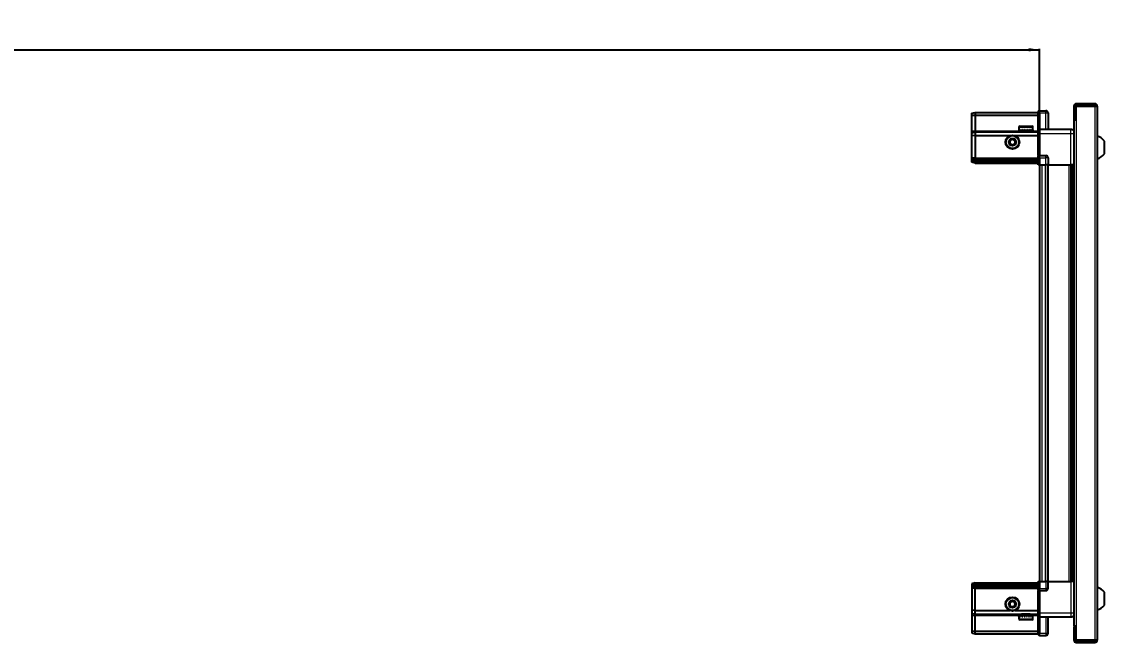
# Model space of a CAD drawing. Header units: millimetres. Extents: x 1021 to 4466, y -1487 to 1528.
# Drawn here: x 2852 to 3855, y 893 to 1468 of the extents above; entities that cross this region are included whole.
import ezdxf

# ---------------------------------------------------------------- set-up
doc = ezdxf.new("R2010")
doc.units = ezdxf.units.MM
doc.layers.add('FORMAT', color=7, linetype='Continuous')
doc.styles.add('SLDTEXTSTYLE0', font='TXT', dxfattribs={"width": 0.75})
doc.dimstyles.new('SLDDIMSTYLE0', dxfattribs={"dimtxt": 20, "dimasz": 10, "dimexe": 0, "dimexo": 0.0625, "dimgap": 5, "dimtad": 2, "dimdec": 1, "dimrnd": 1e-09, "dimzin": 12, "dimdsep": 46, "dimtxsty": 'SLDTEXTSTYLE0', "dimsah": 1, "dimcen": 0.09, "dimadec": 0, "dimazin": 3, "dimtfac": 1, "dimtofl": 0, "dimtmove": 0, "dimatfit": 3, "dimfxl": 0, "dimfrac": 2, "dimtolj": 1, "dimtzin": 12, "dimarcsym": 0})

# ---------------------------------------------------------------- blocks, each defined once
blk = doc.blocks.new('_D_4')
at = {"layer": 'FORMAT'}
for p, q in [((1695.1, 1335.7), (1695.1, 1443.2)), ((1695.1, 1442.2), (3795.1, 1442.2)), ((3795.1, 1335.7), (3795.1, 1443.2))]:
    blk.add_line(p, q, dxfattribs=at)
for points in [[(1695.1, 1442.2), (1705.1, 1440.6), (1705.1, 1443.7)], [(3795.1, 1442.2), (3785.1, 1443.7), (3785.1, 1440.6)]]:
    blk.add_solid(points, dxfattribs=at)
at = {"layer": 'FORMAT', "insert": (2715.6, 1467.9), "char_height": 20, "attachment_point": 1, "style": 'SLDTEXTSTYLE0'}
blk.add_mtext('2100', dxfattribs=at)

msp = doc.modelspace()

# ---------------------------------------------------------------- linework, layer by layer
at = {"color": 7, "linetype": 'Continuous', "lineweight": 25}
for p, q in [((3732.48, 1383.36), (3735.48, 1384.16)), ((3735.48, 1384.16), (3735.48, 1381.66)), ((3735.48, 1384.16), (3793.78, 1384.16)), ((3794.65, 1385.66), (3793.78, 1385.16)), ((3794.65, 1385.66), (3793.78, 1385.16)), ((3793.78, 1385.16), (3793.78, 1383.66)), ((3793.78, 1368.86), (3793.78, 1383.66)), ((3794.98, 1385.66), (3794.65, 1385.66)), ((3794.98, 1385.66), (3794.65, 1385.66)), ((3794.98, 1385.66), (3794.98, 1385.66)), ((3794.98, 1383.66), (3794.98, 1385.66)), ((3794.98, 1385.66), (3800.98, 1385.66)), ((3794.98, 1383.66), (3794.98, 1368.86)), ((3802.98, 1383.66), (3802.98, 1368.66)), ((3826.98, 1390.06), (3826.98, 1377.66)), ((3828.48, 1390.06), (3828.48, 1377.66)), ((3828.98, 1377.16), (3828.98, 1390.06)), ((3828.98, 1390.06), (3846.38, 1390.06)), ((3846.38, 1392.16), (3829.08, 1392.16)), ((3846.38, 1390.66), (3829.08, 1390.66)), ((3846.38, 1390.66), (3846.38, 1392.16)), ((3846.38, 1390.06), (3848.48, 1390.06)), ((3848.48, 1390.06), (3848.48, 895.26)), ((3732.48, 1381.51), (3732.48, 1383.36)), ((3732.48, 1381.51), (3735.48, 1381.66)), ((3732.48, 1367.16), (3732.48, 1381.51)), ((3735.48, 1381.66), (3735.48, 1367.16)), ((3735.48, 1381.66), (3793.78, 1381.66)), ((3826.88, 1377.16), (3826.88, 908.16)), ((3826.88, 1377.16), (3828.98, 1377.16)), ((3826.98, 1377.66), (3828.48, 1377.66)), ((3732.48, 1365.36), (3732.48, 1367.16)), ((3732.48, 1365.36), (3735.48, 1366.16)), ((3732.48, 1362.33), (3732.48, 1365.36)), ((3735.48, 1367.16), (3735.48, 1366.16)), ((3735.48, 1366.16), (3735.48, 1362.66)), ((3735.48, 1366.16), (3793.78, 1366.16)), ((3775.98, 1370.56), (3775.98, 1367.66)), ((3775.98, 1367.66), (3776.02, 1367.66)), ((3776.14, 1368.16), (3776.02, 1368.16)), ((3776.02, 1368.16), (3776.02, 1367.66)), ((3776.02, 1367.66), (3776.14, 1367.66)), ((3776.14, 1368.16), (3776.14, 1367.66)), ((3776.14, 1367.66), (3776.55, 1367.66)), ((3776.89, 1368.16), (3776.55, 1368.16)), ((3776.55, 1368.16), (3776.55, 1367.66)), ((3776.55, 1367.66), (3776.89, 1367.66)), ((3776.78, 1371.36), (3788.18, 1371.36)), ((3776.89, 1368.16), (3776.89, 1367.66)), ((3776.89, 1367.66), (3777.66, 1367.66)), ((3778.19, 1368.16), (3777.66, 1368.16)), ((3777.66, 1368.16), (3777.66, 1367.66)), ((3777.66, 1367.66), (3778.19, 1367.66)), ((3778.08, 1367.66), (3778.08, 1367.56)), ((3778.08, 1367.56), (3786.88, 1367.56)), ((3778.19, 1368.16), (3778.19, 1367.66)), ((3778.19, 1367.66), (3779.25, 1367.66)), ((3778.48, 1367.16), (3779.17, 1366.68)), ((3778.48, 1367.16), (3786.48, 1367.16)), ((3779.17, 1366.68), (3778.48, 1366.2)), ((3778.48, 1366.2), (3778.48, 1366.16)), ((3778.48, 1366.2), (3786.48, 1366.2)), ((3779.17, 1366.68), (3785.79, 1366.68)), ((3779.91, 1368.16), (3779.25, 1368.16)), ((3779.25, 1368.16), (3779.25, 1367.66)), ((3779.25, 1367.66), (3779.91, 1367.66)), ((3779.91, 1368.16), (3779.91, 1367.66)), ((3779.91, 1367.66), (3781.15, 1367.66)), ((3781.88, 1368.16), (3781.15, 1368.16)), ((3781.15, 1368.16), (3781.15, 1367.66)), ((3781.15, 1367.66), (3781.58, 1367.66)), ((3781.58, 1368.16), (3781.58, 1367.66)), ((3781.88, 1368.16), (3781.88, 1367.66)), ((3781.88, 1367.66), (3783.18, 1367.66)), ((3783.9, 1368.16), (3783.18, 1368.16)), ((3783.18, 1368.16), (3783.18, 1367.66)), ((3783.45, 1368.16), (3783.45, 1367.66)), ((3783.45, 1367.66), (3783.9, 1367.66)), ((3783.9, 1368.16), (3783.9, 1367.66)), ((3783.9, 1367.66), (3785.14, 1367.66)), ((3785.8, 1368.16), (3785.14, 1368.16)), ((3785.14, 1368.16), (3785.14, 1367.66)), ((3785.14, 1367.66), (3785.8, 1367.66)), ((3785.79, 1366.68), (3786.48, 1367.16)), ((3786.48, 1366.2), (3785.79, 1366.68)), ((3785.8, 1368.16), (3785.8, 1367.66)), ((3785.8, 1367.66), (3786.84, 1367.66)), ((3786.48, 1366.16), (3786.48, 1366.2)), ((3787.36, 1368.16), (3786.84, 1368.16)), ((3786.84, 1368.16), (3786.84, 1367.66)), ((3786.84, 1367.66), (3787.36, 1367.66)), ((3786.88, 1367.56), (3786.88, 1367.66)), ((3787.36, 1368.16), (3787.36, 1367.66)), ((3787.36, 1367.66), (3788.12, 1367.66)), ((3788.45, 1368.16), (3788.12, 1368.16)), ((3788.12, 1368.16), (3788.12, 1367.66)), ((3788.12, 1367.66), (3788.45, 1367.66)), ((3788.45, 1368.16), (3788.45, 1367.66)), ((3788.45, 1367.66), (3788.84, 1367.66)), ((3788.95, 1368.16), (3788.84, 1368.16)), ((3788.84, 1368.16), (3788.84, 1367.66)), ((3788.84, 1367.66), (3788.95, 1367.66)), ((3788.95, 1368.16), (3788.95, 1367.66)), ((3788.95, 1367.66), (3788.98, 1367.66)), ((3788.98, 1367.66), (3788.98, 1370.56)), ((3793.78, 1368.66), (3793.78, 1368.86)), ((3794.98, 1368.66), (3793.78, 1368.66)), ((3793.78, 1364.66), (3793.78, 1368.66)), ((3793.78, 1344.36), (3793.78, 1364.66)), ((3794.98, 1368.86), (3794.98, 1368.66)), ((3794.98, 1368.66), (3794.98, 1364.66)), ((3794.98, 1368.66), (3823.98, 1368.66)), ((3794.98, 1364.66), (3794.98, 1344.36)), ((3735.48, 1362.66), (3732.48, 1362.33)), ((3732.48, 1342.16), (3732.48, 1362.33)), ((3735.48, 1362.66), (3735.48, 1342.16)), ((3735.48, 1362.66), (3767.48, 1362.66)), ((3772.48, 1362.66), (3793.78, 1362.66)), ((3855.08, 1345.66), (3855.08, 1357.66)), ((3793.78, 1344.16), (3793.78, 1344.36)), ((3794.98, 1344.16), (3793.78, 1344.16)), ((3793.78, 1344.16), (3793.78, 1343.49)), ((3794.98, 1344.36), (3794.98, 1344.16)), ((3794.98, 1342.16), (3794.98, 1344.16)), ((3794.98, 1344.16), (3800.98, 1344.16)), ((3794.98, 1342.16), (3794.98, 1344.16)), ((3732.48, 1340.36), (3732.48, 1342.16)), ((3735.48, 1341.16), (3732.48, 1340.36)), ((3732.48, 1339.62), (3732.48, 1340.36)), ((3735.48, 1340.16), (3732.48, 1339.62)), ((3732.48, 1339.12), (3732.48, 1339.62)), ((3735.48, 1338.66), (3732.48, 1339.12)), ((3732.48, 1337.97), (3732.48, 1339.12)), ((3735.48, 1337.16), (3732.48, 1337.97)), ((3735.48, 1342.16), (3735.48, 1341.16)), ((3735.48, 1341.16), (3735.48, 1340.16)), ((3735.48, 1341.16), (3793.78, 1341.16)), ((3735.48, 1340.16), (3735.48, 1338.66)), ((3735.48, 1340.16), (3793.78, 1340.16)), ((3735.48, 1338.66), (3735.48, 1337.16)), ((3735.48, 1338.66), (3793.78, 1338.66)), ((3735.48, 1337.16), (3793.78, 1337.16)), ((3793.78, 1335.66), (3793.78, 1343.49)), ((3794.65, 1335.66), (3793.78, 1335.66)), ((3794.65, 1342.16), (3794.65, 1335.66)), ((3794.98, 1335.66), (3794.65, 1335.66)), ((3794.98, 1342.16), (3794.98, 1335.66)), ((3794.98, 1335.66), (3800.98, 1335.66)), ((3795.13, 1335.66), (3795.13, 949.66)), ((3802.98, 1335.66), (3800.98, 1335.66)), ((3802.33, 1335.66), (3802.33, 949.66)), ((3802.98, 1342.16), (3802.98, 1335.66)), ((3802.98, 1335.66), (3823.98, 1335.66)), ((3825.01, 949.66), (3825.01, 1335.66)), ((3825.04, 949.66), (3825.04, 1335.66)), ((3826.83, 1335.66), (3826.83, 949.66)), ((3735.48, 948.16), (3732.48, 947.36)), ((3732.48, 947.36), (3732.48, 946.21)), ((3735.48, 946.66), (3732.48, 946.21)), ((3732.48, 946.21), (3732.48, 945.71)), ((3735.48, 945.16), (3732.48, 945.71)), ((3732.48, 945.71), (3732.48, 944.97)), ((3735.48, 944.16), (3732.48, 944.97)), ((3732.48, 944.97), (3732.48, 943.16)), ((3732.48, 943.16), (3732.48, 923)), ((3735.48, 946.66), (3735.48, 948.16)), ((3735.48, 948.16), (3793.78, 948.16)), ((3735.48, 946.66), (3793.78, 946.66)), ((3735.48, 945.16), (3735.48, 946.66)), ((3735.48, 945.16), (3793.78, 945.16)), ((3735.48, 944.16), (3735.48, 945.16)), ((3735.48, 944.16), (3793.78, 944.16)), ((3735.48, 943.16), (3735.48, 944.16)), ((3735.48, 922.66), (3735.48, 943.16)), ((3793.78, 941.84), (3793.78, 949.66)), ((3793.78, 949.66), (3794.65, 949.66)), ((3794.65, 949.66), (3794.65, 949.66)), ((3794.65, 949.66), (3794.65, 943.16)), ((3794.98, 949.66), (3794.65, 949.66)), ((3794.98, 949.66), (3794.98, 943.16)), ((3794.98, 949.66), (3794.98, 949.66)), ((3794.98, 949.66), (3800.98, 949.66)), ((3794.98, 949.66), (3794.98, 943.16)), ((3794.98, 941.16), (3794.98, 943.16)), ((3802.98, 949.66), (3800.98, 949.66)), ((3802.98, 943.16), (3802.98, 949.66)), ((3802.98, 949.66), (3823.98, 949.66)), ((3793.78, 941.84), (3793.78, 941.16)), ((3794.98, 941.16), (3793.78, 941.16)), ((3793.78, 940.96), (3793.78, 941.16)), ((3793.78, 920.66), (3793.78, 940.96)), ((3794.98, 941.16), (3794.98, 940.96)), ((3794.98, 941.16), (3800.98, 941.16)), ((3794.98, 940.96), (3794.98, 920.66)), ((3855.08, 927.66), (3855.08, 939.66)), ((3735.48, 922.66), (3732.48, 923)), ((3732.48, 923), (3732.48, 919.97)), ((3735.48, 922.66), (3767.48, 922.66)), ((3735.48, 919.16), (3735.48, 922.66)), ((3772.48, 922.66), (3793.78, 922.66)), ((3732.48, 919.97), (3735.48, 919.16)), ((3732.48, 919.97), (3732.48, 918.16)), ((3732.48, 918.16), (3732.48, 903.82)), ((3735.48, 919.16), (3793.78, 919.16)), ((3735.48, 918.16), (3735.48, 919.16)), ((3735.48, 903.66), (3735.48, 918.16)), ((3775.98, 917.66), (3775.98, 914.76)), ((3776, 917.66), (3775.98, 917.66)), ((3776, 917.16), (3776, 917.66)), ((3776.1, 917.66), (3776, 917.66)), ((3776, 917.16), (3776.1, 917.16)), ((3776.1, 917.16), (3776.1, 917.66)), ((3776.47, 917.66), (3776.1, 917.66)), ((3776.47, 917.16), (3776.47, 917.66)), ((3776.79, 917.66), (3776.47, 917.66)), ((3776.47, 917.16), (3776.79, 917.16)), ((3788.18, 913.96), (3776.78, 913.96)), ((3776.79, 917.16), (3776.79, 917.66)), ((3777.53, 917.66), (3776.79, 917.66)), ((3777.53, 917.16), (3777.53, 917.66)), ((3778.04, 917.66), (3777.53, 917.66)), ((3777.53, 917.16), (3778.04, 917.16)), ((3778.04, 917.16), (3778.04, 917.66)), ((3779.07, 917.66), (3778.04, 917.66)), ((3778.08, 917.76), (3778.08, 917.66)), ((3786.88, 917.76), (3778.08, 917.76)), ((3778.48, 919.16), (3778.48, 919.13)), ((3778.48, 919.13), (3779.17, 918.65)), ((3786.48, 919.13), (3778.48, 919.13)), ((3779.17, 918.65), (3778.48, 918.16)), ((3786.48, 918.16), (3778.48, 918.16)), ((3779.07, 917.16), (3779.07, 917.66)), ((3779.72, 917.66), (3779.07, 917.66)), ((3779.07, 917.16), (3779.72, 917.16)), ((3785.79, 918.65), (3779.17, 918.65)), ((3779.72, 917.16), (3779.72, 917.66)), ((3780.95, 917.66), (3779.72, 917.66)), ((3780.95, 917.16), (3780.95, 917.66)), ((3781.44, 917.66), (3780.95, 917.66)), ((3780.95, 917.16), (3781.68, 917.16)), ((3781.44, 917.16), (3781.44, 917.66)), ((3781.68, 917.16), (3781.68, 917.66)), ((3782.98, 917.66), (3781.68, 917.66)), ((3782.98, 917.16), (3782.98, 917.66)), ((3782.98, 917.16), (3783.71, 917.16)), ((3783.31, 917.16), (3783.31, 917.66)), ((3783.71, 917.66), (3783.31, 917.66)), ((3783.71, 917.16), (3783.71, 917.66)), ((3784.95, 917.66), (3783.71, 917.66)), ((3784.95, 917.16), (3784.95, 917.66)), ((3785.62, 917.66), (3784.95, 917.66)), ((3784.95, 917.16), (3785.62, 917.16)), ((3785.62, 917.16), (3785.62, 917.66)), ((3786.69, 917.66), (3785.62, 917.66)), ((3785.79, 918.65), (3786.48, 919.13)), ((3786.48, 918.16), (3785.79, 918.65)), ((3786.48, 919.13), (3786.48, 919.16)), ((3786.69, 917.16), (3786.69, 917.66)), ((3787.23, 917.66), (3786.69, 917.66)), ((3786.69, 917.16), (3787.23, 917.16)), ((3786.88, 917.66), (3786.88, 917.76)), ((3787.23, 917.16), (3787.23, 917.66)), ((3788.02, 917.66), (3787.23, 917.66)), ((3788.02, 917.16), (3788.02, 917.66)), ((3788.37, 917.66), (3788.02, 917.66)), ((3788.02, 917.16), (3788.37, 917.16)), ((3788.37, 917.16), (3788.37, 917.66)), ((3788.8, 917.66), (3788.37, 917.66)), ((3788.8, 917.16), (3788.8, 917.66)), ((3788.93, 917.66), (3788.8, 917.66)), ((3788.8, 917.16), (3788.93, 917.16)), ((3788.93, 917.16), (3788.93, 917.66)), ((3788.98, 917.66), (3788.93, 917.66)), ((3788.98, 914.76), (3788.98, 917.66)), ((3793.78, 916.66), (3793.78, 920.66)), ((3794.98, 916.66), (3793.78, 916.66)), ((3793.78, 916.46), (3793.78, 916.66)), ((3793.78, 901.66), (3793.78, 916.46)), ((3794.98, 920.66), (3794.98, 916.66)), ((3794.98, 916.66), (3794.98, 916.46)), ((3794.98, 916.66), (3823.98, 916.66)), ((3794.98, 916.46), (3794.98, 901.66)), ((3794.98, 916.46), (3794.98, 901.66)), ((3802.98, 901.66), (3802.98, 916.66)), ((3732.48, 903.82), (3735.48, 903.66)), ((3732.48, 903.82), (3732.48, 901.97)), ((3735.48, 903.66), (3793.78, 903.66)), ((3735.48, 901.16), (3735.48, 903.66)), ((3828.98, 908.16), (3826.88, 908.16)), ((3826.98, 907.66), (3828.48, 907.66)), ((3826.98, 907.66), (3826.98, 895.26)), ((3828.48, 907.66), (3828.48, 895.26)), ((3828.98, 895.26), (3828.98, 908.16)), ((3732.48, 901.97), (3735.48, 901.16)), ((3735.48, 901.16), (3793.78, 901.16)), ((3793.78, 901.66), (3793.78, 900.16)), ((3793.78, 900.16), (3794.65, 899.66)), ((3794.98, 899.66), (3794.65, 899.66)), ((3794.98, 899.66), (3794.98, 901.66)), ((3794.98, 899.66), (3800.98, 899.66)), ((3846.38, 895.26), (3828.98, 895.26)), ((3829.08, 894.66), (3846.38, 894.66)), ((3829.08, 893.16), (3846.38, 893.16)), ((3848.48, 895.26), (3846.38, 895.26)), ((3846.38, 894.66), (3846.38, 893.16))]:
    msp.add_line(p, q, dxfattribs=at)
at = {"color": 8, "linetype": 'Continuous', "lineweight": 18}
for p, q in [((3794.98, 1383.66), (3793.78, 1383.66)), ((3794.98, 1383.66), (3800.98, 1383.66)), ((3800.98, 1383.66), (3800.98, 1385.66)), ((3800.98, 1368.66), (3800.98, 1383.66)), ((3800.98, 1383.66), (3802.98, 1383.66)), ((3828.48, 1390.06), (3826.98, 1390.06)), ((3829.08, 1390.66), (3829.08, 1392.16)), ((3846.38, 1390.06), (3846.38, 895.26)), ((3828.98, 1377.16), (3828.98, 908.16)), ((3732.48, 1367.16), (3735.48, 1367.16)), ((3735.48, 1367.16), (3778.48, 1367.16)), ((3775.98, 1370.56), (3788.98, 1370.56)), ((3786.48, 1367.16), (3793.78, 1367.16)), ((3793.78, 1368.86), (3794.98, 1368.86)), ((3794.98, 1364.66), (3793.78, 1364.66)), ((3794.98, 1364.66), (3823.98, 1364.66)), ((3823.98, 1335.66), (3823.98, 1364.66)), ((3793.78, 1344.36), (3794.98, 1344.36)), ((3800.98, 1342.16), (3800.98, 1344.16)), ((3735.48, 1342.16), (3732.48, 1342.16)), ((3735.48, 1342.16), (3793.78, 1342.16)), ((3794.98, 1342.16), (3794.65, 1342.16)), ((3794.98, 1342.16), (3800.98, 1342.16)), ((3797.13, 1335.66), (3797.13, 949.66)), ((3800.33, 1335.66), (3800.33, 949.66)), ((3802.98, 1342.16), (3800.98, 1342.16)), ((3800.98, 1335.66), (3800.98, 1342.16)), ((3802.98, 1335.66), (3802.98, 949.66)), ((3822.39, 949.66), (3822.39, 1335.66)), ((3823.8, 1335.66), (3823.8, 949.66)), ((3826.25, 949.66), (3826.25, 1335.66)), ((3735.48, 943.16), (3732.48, 943.16)), ((3735.48, 943.16), (3793.78, 943.16)), ((3794.98, 949.66), (3794.65, 949.66)), ((3794.98, 943.16), (3794.65, 943.16)), ((3794.98, 943.16), (3800.98, 943.16)), ((3800.98, 949.66), (3800.98, 943.16)), ((3802.98, 943.16), (3800.98, 943.16)), ((3800.98, 943.16), (3800.98, 941.16)), ((3823.98, 949.66), (3823.98, 920.66)), ((3794.98, 940.96), (3793.78, 940.96)), ((3732.48, 918.16), (3735.48, 918.16)), ((3735.48, 918.16), (3778.48, 918.16)), ((3788.98, 914.76), (3775.98, 914.76)), ((3786.48, 918.16), (3793.78, 918.16)), ((3794.98, 920.66), (3793.78, 920.66)), ((3794.98, 916.46), (3793.78, 916.46)), ((3794.98, 920.66), (3823.98, 920.66)), ((3800.98, 916.66), (3800.98, 901.66)), ((3794.98, 901.66), (3793.78, 901.66)), ((3794.98, 901.66), (3800.98, 901.66)), ((3800.98, 901.66), (3802.98, 901.66)), ((3800.98, 901.66), (3800.98, 899.66)), ((3828.48, 895.26), (3826.98, 895.26)), ((3829.08, 894.66), (3829.08, 893.16))]:
    msp.add_line(p, q, dxfattribs=at)
at = {"color": 7, "linetype": 'Continuous', "lineweight": 25}
for centre, radius in [((3769.98, 1356.66), 6.5), ((3769.98, 1356.66), 3.46), ((3769.98, 928.66), 6.5), ((3769.98, 928.66), 3.46)]:
    msp.add_circle(centre, radius, dxfattribs=at)
at = {"color": 8, "linetype": 'Continuous', "lineweight": 18}
for centre in [(3769.98, 1356.66), (3769.98, 928.66)]:
    msp.add_circle(centre, 5.7, dxfattribs=at)
at = {"color": 7, "linetype": 'Continuous', "lineweight": 25}
for centre, radius, start, end in [((3800.98, 1383.66), 2, 360, 90), ((3829.08, 1390.06), 2.1, 90, 180), ((3829.08, 1390.06), 0.6, 90, 180), ((3846.38, 1390.06), 2.1, 0, 90), ((3846.38, 1390.06), 0.6, 0, 90), ((3776.78, 1370.56), 0.8, 90, 180), ((3778.08, 1367.16), 0.4, 0, 90), ((3786.88, 1367.16), 0.4, 90, 180), ((3788.18, 1370.56), 0.8, 0, 90), ((3769.98, 1356.66), 2.5, 120.74103, 180.74103), ((3769.98, 1356.66), 2.5, 180.74103, 240.74103), ((3769.98, 1356.66), 2.5, 60.74103, 120.74103), ((3769.98, 1356.66), 2.5, 240.74103, 300.74103), ((3769.98, 1356.66), 2.5, 0.74103, 60.74103), ((3769.98, 1356.66), 2.5, 300.74103, 0.74103), ((3845.46, 1350.64), 11.91, 36.1266, 75.29965), ((3800.98, 1342.16), 2, 0, 90), ((3845.46, 1352.69), 11.91, 284.70035, 323.8734), ((3800.98, 943.16), 2, 270, 0), ((3845.46, 932.64), 11.91, 36.1266, 75.29965), ((3769.98, 928.66), 2.5, 155.91157, 215.91157), ((3769.98, 928.66), 2.5, 95.91157, 155.91157), ((3769.98, 928.66), 2.5, 215.91157, 275.91157), ((3769.98, 928.66), 2.5, 35.91157, 95.91157), ((3769.98, 928.66), 2.5, 275.91157, 335.91157), ((3769.98, 928.66), 2.5, 335.91157, 35.91157), ((3845.46, 934.69), 11.91, 284.70035, 323.8734), ((3776.78, 914.76), 0.8, 180, 270), ((3778.08, 918.16), 0.4, 270, 360), ((3786.88, 918.16), 0.4, 180, 270), ((3788.18, 914.76), 0.8, 270, 360), ((3800.98, 901.66), 2, 270, 0), ((3829.08, 895.26), 2.1, 180, 270), ((3829.08, 895.26), 0.6, 180, 270), ((3846.38, 895.26), 2.1, 270, 0), ((3846.38, 895.26), 0.6, 270, 0)]:
    msp.add_arc(centre, radius, start, end, dxfattribs=at)
for centre, start_param, end_param in [((3791.19, 1342.16), 0, 0.7227342), ((3791.19, 943.16), 5.5604511, 6.2831853)]:
    msp.add_ellipse(centre, major_axis=(3.46, 0), ratio=0.5773503, start_param=start_param, end_param=end_param, dxfattribs=at)
for points, knots in [([(3823.98, 1368.66), (3824.42, 1368.62), (3825.1, 1368.55), (3825.91, 1368.11), (3826.47, 1367.67), (3826.75, 1367.3), (3826.88, 1367.12)], [0, 0, 0, 0, 0.3842982, 0.5911726, 0.8024372, 1, 1, 1, 1]), ([(3767.46, 1358.07), (3767.91, 1358.34), (3768.74, 1358.83), (3769.56, 1359.32), (3769.95, 1359.55)], [0, 0, 0, 0, 0.5346859, 1, 1, 1, 1]), ([(3767.5, 1355.19), (3767.5, 1355.31), (3767.49, 1355.91), (3767.48, 1356.91), (3767.47, 1357.73), (3767.46, 1358.07)], [0, 0, 0, 0, 0.1331247, 0.6370994, 1, 1, 1, 1]), ([(3770.02, 1353.78), (3769.57, 1354.03), (3768.73, 1354.5), (3767.89, 1354.97), (3767.5, 1355.19)], [0, 0, 0, 0, 0.5346859, 1, 1, 1, 1]), ([(3769.95, 1359.55), (3770.4, 1359.3), (3771.24, 1358.83), (3772.07, 1358.36), (3772.46, 1358.14)], [0, 0, 0, 0, 0.5346859, 1, 1, 1, 1]), ([(3772.5, 1355.25), (3772.06, 1354.99), (3771.23, 1354.5), (3770.4, 1354.01), (3770.02, 1353.78)], [0, 0, 0, 0, 0.5346859, 1, 1, 1, 1]), ([(3772.46, 1358.14), (3772.47, 1357.8), (3772.48, 1356.97), (3772.49, 1355.98), (3772.5, 1355.38), (3772.5, 1355.25)], [0, 0, 0, 0, 0.3629006, 0.8668753, 1, 1, 1, 1]), ([(3826.88, 1335.66), (3826.83, 1335.66), (3826.6, 1335.66), (3825.86, 1335.66), (3824.89, 1335.66), (3824.24, 1335.66), (3823.98, 1335.66)], [0, 0, 0, 0, 0.0993191, 0.4382018, 0.7770846, 1, 1, 1, 1]), ([(3826.83, 949.66), (3826.8, 949.66), (3826.58, 949.66), (3825.86, 949.66), (3824.89, 949.66), (3824.24, 949.66), (3823.98, 949.66)], [0, 0, 0, 0, 0.0717073, 0.4209791, 0.7702508, 1, 1, 1, 1]), ([(3767.11, 928.37), (3767.32, 928.84), (3767.72, 929.72), (3768.11, 930.59), (3768.29, 931)], [0, 0, 0, 0, 0.5346859, 1, 1, 1, 1]), ([(3768.81, 926.03), (3768.5, 926.45), (3767.94, 927.23), (3767.37, 928.01), (3767.11, 928.37)], [0, 0, 0, 0, 0.5346859, 1, 1, 1, 1]), ([(3768.29, 931), (3768.63, 931.04), (3769.45, 931.12), (3770.44, 931.22), (3771.04, 931.29), (3771.16, 931.3)], [0, 0, 0, 0, 0.36290056, 0.86687533, 1, 1, 1, 1]), ([(3771.68, 926.33), (3771.55, 926.31), (3770.96, 926.25), (3769.97, 926.15), (3769.15, 926.06), (3768.81, 926.03)], [0, 0, 0, 0, 0.1331247, 0.6370994, 1, 1, 1, 1]), ([(3771.16, 931.3), (3771.46, 930.88), (3772.03, 930.1), (3772.59, 929.32), (3772.85, 928.96)], [0, 0, 0, 0, 0.5346859, 1, 1, 1, 1]), ([(3772.85, 928.96), (3772.64, 928.49), (3772.25, 927.61), (3771.86, 926.73), (3771.68, 926.33)], [0, 0, 0, 0, 0.53468586, 1, 1, 1, 1]), ([(3823.98, 916.66), (3824.42, 916.71), (3825.1, 916.78), (3825.91, 917.22), (3826.47, 917.66), (3826.75, 918.03), (3826.88, 918.21)], [0, 0, 0, 0, 0.3842982, 0.5911726, 0.8024372, 1, 1, 1, 1])]:
    msp.add_open_spline(points, degree=3, knots=knots, dxfattribs=at)
at = {"color": 8, "linetype": 'Continuous', "lineweight": 18}
for points in [[(3823.98, 1364.66), (3823.98, 1365.19), (3823.98, 1366.24), (3823.98, 1367.56), (3823.98, 1368.48), (3823.98, 1368.6), (3823.98, 1368.66)], [(3823.98, 920.66), (3823.98, 920.14), (3823.98, 919.09), (3823.98, 917.77), (3823.98, 916.84), (3823.98, 916.72), (3823.98, 916.66)]]:
    msp.add_open_spline(points, degree=3, dxfattribs=at)
for points, knots in [([(3823.98, 1364.66), (3824.42, 1364.66), (3825.1, 1364.66), (3825.91, 1364.66), (3826.47, 1364.66), (3826.75, 1364.66), (3826.88, 1364.66)], [0, 0, 0, 0, 0.38429816, 0.59117259, 0.8024372, 1, 1, 1, 1]), ([(3823.98, 920.66), (3824.42, 920.66), (3825.1, 920.66), (3825.91, 920.66), (3826.47, 920.66), (3826.75, 920.66), (3826.88, 920.66)], [0, 0, 0, 0, 0.3842982, 0.5911726, 0.8024372, 1, 1, 1, 1])]:
    msp.add_open_spline(points, degree=3, knots=knots, dxfattribs=at)

# ---------------------------------------------------------------- dimensions: what is measured, and where the dimension line sits
at = {"layer": 'FORMAT'}
dim = msp.add_linear_dim(base=(3795.13, 1442.16), p1=(1695.13, 1335.66), p2=(3795.13, 1335.66), angle=0, dimstyle='SLDDIMSTYLE0', dxfattribs=at)
dim.commit()
dim.dimension.update_dxf_attribs({"geometry": '_D_4', "text_midpoint": (2745.13, 1442.16), "dimtype": 160})

doc.saveas('drawing.dxf')
